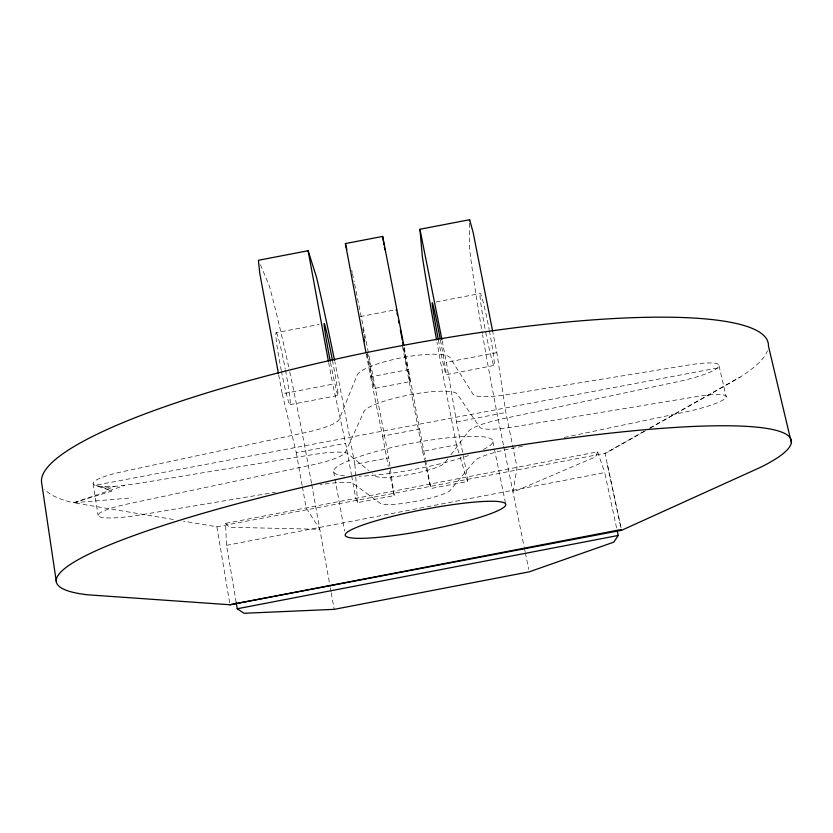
<?xml version="1.0" encoding="UTF-8"?>
<svg xmlns="http://www.w3.org/2000/svg" width="833" height="833" viewBox="0 0 833 833"><rect width="100%" height="100%" fill="white"/><g stroke="black" fill="none" stroke-linecap="round" stroke-linejoin="round"><path stroke-width="0.62" stroke-dasharray="4.17 3.12" d="M469.437 223.286L469.427 247.63A201.878 11.131 79 0 0 482.38 333.575M236.176 602.426L226.534 545.344L225.514 523.416L597.657 451.85L595.585 456.859L513.013 492.157L517.054 467.355L505.829 412.47L496.864 352.619L492.865 332.346M447.8 458.879L444.707 463.013A35.621 5.539 -10.9 0 1 410.398 474.289A35.621 5.539 -10.9 0 1 375.496 476.091L372.549 473.696M450.903 454.756L468.719 430.994A38.308 6.435 -11.4 0 1 502.372 418.874L678.864 381.462A41.025 7.112 -12.4 0 0 718.692 366.697A41.025 7.112 -12.4 0 0 689.485 364.906L507.422 394.571A42.712 7.986 -11.5 0 1 473.009 394.207L450.039 357.638A47.554 9.861 -10.9 0 0 403.026 357.492A47.554 9.861 -10.9 0 0 357.128 375.079L339.208 419.384A42.816 8.028 -10.3 0 1 305.503 432.577L122.336 471.707A41.296 7.205 -9.4 0 0 95.024 485.295L111.924 491.043L73.648 502.788A369.946 66.911 -10.9 0 1 44.649 489.148M645.45 430.786L605.987 453.162L216.882 526.768L183.635 521.198M649.959 428.235L740.173 377.11A369.946 66.911 -10.9 0 0 767.443 350.776M644.003 431.359L605.029 453.339L621.585 530.309M649.657 428.162L740.173 377.11M107.145 489.419L114.787 486.368L134.936 483.983L313.51 454.485A38.401 6.466 -10.4 0 1 347.996 453.766L368.623 470.51M173.399 519.49L73.648 502.788L124.565 485.462M98.638 486.524L114.787 486.368L104.281 488.44M101.907 487.638L106.228 486.659M522.468 446.228L508.536 449.154A38.443 5.852 -11.3 0 0 474.675 460.805L450.091 490.46A35.736 5.029 -10.9 0 1 415.594 501.351A35.736 5.029 -10.9 0 1 380.66 503.601L353.536 483.702A38.537 5.883 -10.4 0 0 320.268 484.744M564.233 437.45L685.736 411.908A41.181 6.477 -12.2 0 0 725.855 397.726A41.181 6.477 -12.2 0 0 696.69 396.591L514.044 426.85A42.879 7.268 -11.5 0 1 479.621 427.11L457.296 394.061A47.762 8.996 -10.9 0 0 410.242 394.738A47.762 8.996 -10.9 0 0 363.99 411.617L345.31 452.434A42.983 7.31 -10.3 0 1 311.365 465.085L127.449 504.007A41.452 6.56 -9.6 0 0 98.533 516.158A41.452 6.56 -9.6 0 0 139.882 515.002L275.515 492.251M281.304 370.654A36.673 2.103 79.1 0 1 276.119 332.721L319.101 324.474M360.2 316.571L394.988 309.886M436.065 302.004L480.318 293.497A36.673 1.937 79.1 0 1 489.148 329.472M278.67 374.819L282.231 393.874L332.742 384.159L345.601 443.271L351.391 474.571M366.26 354.046L370.623 376.88L408.493 369.602L404.099 346.778M424.788 461.253L430.848 488.534L467.459 481.495L467.438 476.892L456.536 421.946L446.373 362.324L496.864 352.619M290.113 404.661L338.083 395.436M366.989 354.181L374.059 388.522L410.034 381.608L403.713 347.132M438.356 339.76A36.673 0.989 79.1 0 0 446.071 374.746L493.969 365.479M282.231 393.874L296.298 452.756L345.601 443.271M370.623 376.88L382.586 436.159L419.561 429.057L408.493 369.602M456.536 421.946L505.829 412.47M355.67 475.83L354.848 464.356L388.719 457.838L385.783 442.417A201.898 2.499 79.1 0 0 368.915 355.379M402.474 346.289A201.898 1.593 79.1 0 0 419.613 435.919L422.591 451.33L456.463 444.812L459.754 455.818M351.63 475.83L355.795 498.363L357.607 502.622L394.228 495.583L388.719 457.838M226.534 545.344L604.706 472.613L616.847 529.194M717.463 368.019L95.024 485.295L99.491 486.295M73.648 502.788L131.926 497.853M225.514 523.416L229.429 527.268L319.81 529.309L306.169 507.911L302.358 486.597M260.458 264.707L269.371 286.063A201.919 12.047 79.2 0 1 288.936 368.113M597.657 451.85L604.706 472.613M460.128 457.046L467.459 481.495M394.228 495.583L389.219 471.186M410.034 381.608L402.589 344.248M719.046 365.812L726.22 396.904M422.591 451.33L424.518 460.014M607.413 464.97L620.991 528.247M492.917 441.823L505.746 504.371M503.424 445.051L498.53 420.738A201.878 11.131 79 0 1 482.578 334.762M503.684 446.321L524.072 546.542M524.332 547.812L525.102 551.602M525.363 552.873L528.705 569.314M362.876 328.764L363.844 333.544M364.323 335.949L364.792 338.344M456.463 444.812L453.433 429.411A201.888 5.685 79.1 0 1 436.992 342.301M442.177 340.77L446.373 362.324M419.561 429.057L425.382 459.056M425.621 460.305L430.848 488.534M367.488 352.182L374.059 388.522M382.586 436.159L388.272 466.188M328.66 362.584L332.742 384.159M354.848 464.356L351.953 448.925A201.909 6.591 79.2 0 0 334.876 361.918M333.689 471.884L344.55 531.027M311.511 483.265L306.846 457.598A201.919 12.047 79.2 0 0 289.488 370.643M311.74 484.546L330.097 586.484M330.326 587.754L331.013 591.565M331.242 592.836L334.22 609.35M296.298 452.756L302.129 485.347M216.882 526.768L229.783 603.488M93.171 483.713L98.086 515.481M355.764 477.111L357.607 502.622M440.428 340.072A36.673 0.989 79.1 0 1 446.071 374.746M351.755 270.236A201.898 2.499 79.1 0 1 352.224 272.464M352.463 273.599A201.898 2.499 79.1 0 1 354.181 281.908M354.639 284.157A201.898 2.499 79.1 0 1 368.415 352.838M285.511 370.341A36.673 2.103 79.1 0 1 290.019 404.744A36.673 2.103 79.1 0 1 281.544 371.841M276.119 332.721A36.673 2.103 79.1 0 1 285.292 369.175M332.398 360.127A36.673 1.145 79.1 0 1 338.063 395.498A36.673 1.145 79.1 0 1 330.503 362.428M489.377 330.67A36.673 1.937 79.1 0 1 494.073 365.52A36.673 1.937 79.1 0 1 485.441 330.711M485.004 328.41A36.673 1.937 79.1 0 1 480.318 293.497M344.591 475.924A81.113 13.078 -10.9 0 1 361.616 455.849A81.113 13.078 -10.9 0 1 464.137 436.523A81.113 13.078 -10.9 0 1 482.463 449.945M468.469 455.568A81.113 13.078 -10.9 0 1 359.117 476.216"/><path stroke-width="1.25" d="M278.441 373.548L259.75 273.297L258.417 260.281L308.116 250.733L328.421 361.314M469.448 220.724L469.614 219.714L419.926 229.262L422.362 256.668A201.888 5.685 79.1 0 0 436.534 339.749M617.118 530.444L618.201 535.473L613.827 542.137L529.215 571.844L334.22 609.35L244.017 613.286L237.249 608.767L236.176 602.426M366.01 352.776L345.383 243.58L382.659 236.416L403.849 345.508M230.002 604.758L621.585 530.309L761.133 467.032A374.225 48.678 -10.9 0 0 422.487 461.846A374.225 48.678 -10.9 0 0 87.621 594.793L230.002 604.758L621.262 529.517M237.249 608.767L618.201 535.473M469.614 219.714L473.113 232.313L492.615 331.076M308.116 250.733L316.446 277.014A201.909 6.591 79.2 0 1 334.616 360.647M419.926 229.262L441.927 339.5M345.383 243.58L346.809 249.411M791.35 442.583L768.442 346.039A369.946 66.911 -10.9 0 0 400.683 345.841A369.946 66.911 -10.9 0 0 41.65 482.859L56.352 581.84M396.987 312.989L397.383 314.905M398.591 320.882L399.028 323.089M400.34 329.743L401.652 336.47M401.87 337.584L402.329 339.968M402.787 342.353L403.255 344.737M364.115 339.031L364.542 341.27M384.013 244.819L382.659 236.416M384.419 247.307L384.825 249.785M396.237 309.647L396.362 310.688M330.274 361.241A36.673 1.145 79.1 0 1 324.172 323.496A36.673 1.145 79.1 0 1 332.398 360.127M438.356 339.76A36.673 0.989 79.1 0 1 432.244 302.723A36.673 0.989 79.1 0 1 440.199 338.875M386.939 536.431A81.717 10.444 -10.9 0 0 505.746 504.371A81.717 10.444 -10.9 0 0 383.815 518.605A81.717 10.444 -10.9 0 0 386.939 536.431"/></g></svg>
